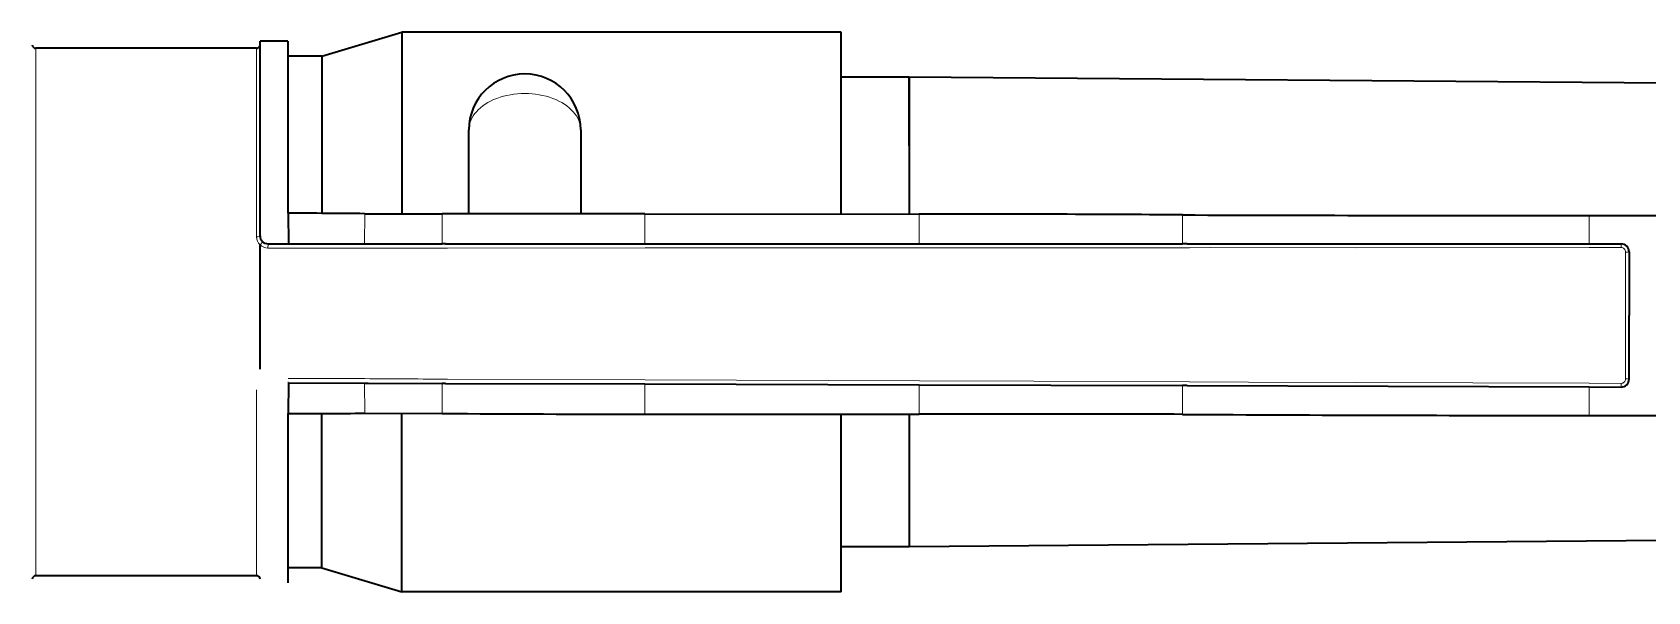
# Model space of a CAD drawing. Extents: x 383 to 866, y 155 to 681.
# Drawn here: x 696.6 to 737.03, y 412.93 to 426.93 of the extents above; entities that cross this region are included whole.
import ezdxf

# ---------------------------------------------------------------- set-up
doc = ezdxf.new("R2010")
doc.units = 0

msp = doc.modelspace()

# ---------------------------------------------------------------- linework, layer by layer
at = {"color": 7, "lineweight": 35, "ltscale": 0.121687}
msp.add_line((702.297, 421.839), (702.297, 426.707), dxfattribs=at)
at = {"color": 7, "lineweight": 35, "ltscale": 0.0175}
msp.add_line((702.997, 426.707), (702.297, 426.707), dxfattribs=at)
at = {"color": 7, "lineweight": 35, "ltscale": 0.107591}
msp.add_line((702.997, 426.707), (702.997, 422.403), dxfattribs=at)
at = {"color": 7, "lineweight": 35, "ltscale": 0.052202}
for p, q in [((703.847, 426.332), (705.847, 426.932)), ((703.847, 413.532), (705.847, 412.932))]:
    msp.add_line(p, q, dxfattribs=at)
at = {"color": 7, "lineweight": 35, "ltscale": 0.113558}
msp.add_line((705.847, 426.932), (705.847, 422.389), dxfattribs=at)
at = {"color": 7, "lineweight": 35, "ltscale": 0.275}
for p, q in [((716.847, 426.932), (705.847, 426.932)), ((716.847, 412.932), (705.847, 412.932))]:
    msp.add_line(p, q, dxfattribs=at)
at = {"color": 7, "lineweight": 35, "ltscale": 0.113683}
msp.add_line((716.847, 422.384), (716.847, 426.932), dxfattribs=at)
at = {"color": 7, "lineweight": 13, "ltscale": 0.196558}
msp.add_line((696.685, 426.532), (696.685, 418.669), dxfattribs=at)
at = {"color": 7, "lineweight": 35, "ltscale": 0.1381}
for p, q in [((702.209, 426.532), (696.685, 426.532)), ((702.209, 413.332), (696.685, 413.332))]:
    msp.add_line(p, q, dxfattribs=at)
at = {"color": 7, "lineweight": 13, "ltscale": 0.11794}
msp.add_line((702.209, 421.814), (702.209, 426.532), dxfattribs=at)
at = {"color": 7, "lineweight": 35, "ltscale": 0.021249}
for p, q in [((703.847, 426.332), (702.997, 426.332)), ((703.847, 413.532), (702.997, 413.532))]:
    msp.add_line(p, q, dxfattribs=at)
at = {"color": 7, "lineweight": 35, "ltscale": 0.098269}
msp.add_line((703.847, 426.332), (703.847, 422.401), dxfattribs=at)
at = {"color": 7, "lineweight": 35, "ltscale": 0.0425}
for p, q in [((718.547, 425.812), (716.847, 425.812)), ((718.547, 414.052), (716.847, 414.052))]:
    msp.add_line(p, q, dxfattribs=at)
at = {"color": 7, "lineweight": 35, "ltscale": 0.043056}
for p, q in [((718.547, 425.812), (718.547, 424.089)), ((718.547, 424.089), (718.547, 425.812)), ((718.547, 415.774), (718.547, 414.052))]:
    msp.add_line(p, q, dxfattribs=at)
at = {"color": 7, "lineweight": 35, "ltscale": 0.473767}
for p, q in [((737.497, 425.655), (718.547, 425.812)), ((737.497, 414.209), (718.547, 414.052))]:
    msp.add_line(p, q, dxfattribs=at)
at = {"color": 7, "lineweight": 35, "ltscale": 0.052563}
msp.add_line((707.524, 422.386), (707.524, 424.489), dxfattribs=at)
at = {"color": 7, "lineweight": 35, "ltscale": 0.052573}
msp.add_line((710.324, 424.489), (710.324, 422.386), dxfattribs=at)
at = {"color": 7, "lineweight": 35, "ltscale": 0.042638}
msp.add_line((718.547, 424.089), (718.547, 422.384), dxfattribs=at)
msp.add_line((718.547, 424.089), (718.547, 422.384), dxfattribs=at)
at = {"color": 7, "lineweight": 35, "ltscale": 0.000210571}
for p, q in [((703.005, 422.403), (702.997, 422.403)), ((703.005, 417.392), (702.997, 417.392))]:
    msp.add_line(p, q, dxfattribs=at)
at = {"color": 7, "lineweight": 35, "ltscale": 0.019097}
msp.add_line((703.005, 422.403), (703.006, 421.639), dxfattribs=at)
at = {"color": 7, "lineweight": 13, "ltscale": 0.01883}
msp.add_line((704.916, 421.639), (704.918, 422.392), dxfattribs=at)
at = {"color": 7, "lineweight": 35, "ltscale": 0.04848}
for p, q in [((704.918, 422.392), (706.857, 422.386)), ((704.918, 417.397), (706.857, 417.391))]:
    msp.add_line(p, q, dxfattribs=at)
at = {"color": 7, "lineweight": 13, "ltscale": 0.018685}
msp.add_line((706.855, 421.639), (706.857, 422.386), dxfattribs=at)
at = {"color": 7, "lineweight": 35, "ltscale": 0.126837}
msp.add_line((711.93, 422.385), (706.857, 422.386), dxfattribs=at)
at = {"color": 7, "lineweight": 13, "ltscale": 0.018684}
msp.add_line((711.931, 421.638), (711.93, 422.385), dxfattribs=at)
at = {"color": 7, "lineweight": 35, "ltscale": 0.171632}
for p, q in [((711.93, 422.385), (718.796, 422.384)), ((711.93, 417.376), (718.796, 417.376))]:
    msp.add_line(p, q, dxfattribs=at)
at = {"color": 7, "lineweight": 13, "ltscale": 0.018664}
msp.add_line((718.796, 421.637), (718.796, 422.384), dxfattribs=at)
at = {"color": 7, "lineweight": 13, "ltscale": 0.01811}
msp.add_line((725.387, 421.637), (725.387, 422.361), dxfattribs=at)
at = {"color": 7, "lineweight": 13, "ltscale": 0.017728}
msp.add_line((735.564, 421.635), (735.563, 422.345), dxfattribs=at)
at = {"color": 7, "lineweight": 35, "ltscale": 0.090067}
for p, q in [((735.563, 422.345), (739.165, 422.344)), ((735.563, 417.342), (739.165, 417.343))]:
    msp.add_line(p, q, dxfattribs=at)
at = {"color": 7, "lineweight": 35, "ltscale": 0.007757}
msp.add_line((702.297, 421.299), (702.297, 421.609), dxfattribs=at)
at = {"color": 7, "lineweight": 13, "ltscale": 0.002725}
msp.add_line((702.496, 421.53), (702.497, 421.639), dxfattribs=at)
at = {"color": 7, "lineweight": 13, "ltscale": 0.012561}
msp.add_line((702.496, 421.53), (702.999, 421.529), dxfattribs=at)
at = {"color": 7, "lineweight": 35, "ltscale": 0.012502}
msp.add_line((702.497, 421.639), (702.997, 421.639), dxfattribs=at)
at = {"color": 7, "lineweight": 35, "ltscale": 0.000222778}
msp.add_line((702.997, 421.639), (703.006, 421.639), dxfattribs=at)
at = {"color": 7, "lineweight": 13, "ltscale": 0.000253297}
for p, q in [((702.999, 421.529), (703.009, 421.529)), ((703.009, 418.269), (702.999, 418.269))]:
    msp.add_line(p, q, dxfattribs=at)
at = {"color": 7, "lineweight": 35, "ltscale": 2.74658e-05}
for p, q in [((703.006, 421.639), (703.007, 421.639)), ((703.006, 418.158), (703.007, 418.158))]:
    msp.add_line(p, q, dxfattribs=at)
at = {"color": 7, "lineweight": 35, "ltscale": 0.047726}
msp.add_line((703.007, 421.639), (704.916, 421.639), dxfattribs=at)
at = {"color": 7, "lineweight": 35, "ltscale": 0.002179}
for p, q in [((704.916, 421.639), (705.003, 421.639)), ((704.916, 418.152), (705.003, 418.152))]:
    msp.add_line(p, q, dxfattribs=at)
at = {"color": 7, "lineweight": 35, "ltscale": 0.046306}
for p, q in [((705.003, 421.639), (706.855, 421.639)), ((705.003, 418.152), (706.855, 418.146))]:
    msp.add_line(p, q, dxfattribs=at)
at = {"color": 7, "lineweight": 35, "ltscale": 0.002184}
for p, q in [((706.943, 421.639), (706.855, 421.639)), ((706.943, 418.146), (706.855, 418.146))]:
    msp.add_line(p, q, dxfattribs=at)
at = {"color": 7, "lineweight": 35, "ltscale": 0.12471}
msp.add_line((706.943, 421.639), (711.931, 421.638), dxfattribs=at)
at = {"color": 7, "lineweight": 13, "ltscale": 0.123738}
msp.add_line((711.935, 421.534), (706.986, 421.532), dxfattribs=at)
at = {"color": 7, "lineweight": 35, "ltscale": 5.64575e-05}
for p, q in [((711.931, 421.638), (711.933, 421.638)), ((735.564, 418.056), (735.566, 418.056))]:
    msp.add_line(p, q, dxfattribs=at)
at = {"color": 7, "lineweight": 35, "ltscale": 0.171574}
msp.add_line((711.933, 421.638), (718.796, 421.637), dxfattribs=at)
at = {"color": 7, "lineweight": 13, "ltscale": 0.171632}
msp.add_line((711.935, 421.534), (718.8, 421.536), dxfattribs=at)
at = {"color": 7, "lineweight": 35, "ltscale": 5.49316e-05}
for p, q in [((718.796, 421.637), (718.798, 421.637)), ((711.931, 418.13), (711.933, 418.13)), ((718.796, 418.109), (718.798, 418.109))]:
    msp.add_line(p, q, dxfattribs=at)
at = {"color": 7, "lineweight": 35, "ltscale": 0.164711}
msp.add_line((718.798, 421.637), (725.387, 421.637), dxfattribs=at)
at = {"color": 7, "lineweight": 35, "ltscale": 0.002965}
for p, q in [((725.505, 421.637), (725.387, 421.637)), ((725.505, 418.088), (725.387, 418.088))]:
    msp.add_line(p, q, dxfattribs=at)
at = {"color": 7, "lineweight": 35, "ltscale": 0.251451}
msp.add_line((725.505, 421.637), (735.564, 421.635), dxfattribs=at)
at = {"color": 7, "lineweight": 35, "ltscale": 5.79834e-05}
msp.add_line((735.564, 421.635), (735.566, 421.635), dxfattribs=at)
at = {"color": 7, "lineweight": 35, "ltscale": 0.019992}
msp.add_line((735.566, 421.635), (736.366, 421.635), dxfattribs=at)
at = {"color": 7, "lineweight": 13, "ltscale": 0.019978}
msp.add_line((735.567, 421.544), (736.367, 421.544), dxfattribs=at)
at = {"color": 7, "lineweight": 13, "ltscale": 0.002281}
msp.add_line((736.367, 421.544), (736.366, 421.635), dxfattribs=at)
at = {"color": 7, "lineweight": 13, "ltscale": 0.0397}
msp.add_line((736.478, 421.432), (736.478, 419.844), dxfattribs=at)
at = {"color": 7, "lineweight": 35, "ltscale": 0.039806}
msp.add_line((736.565, 421.435), (736.565, 419.843), dxfattribs=at)
at = {"color": 7, "lineweight": 35, "ltscale": 0.070004}
msp.add_line((702.297, 418.499), (702.297, 421.299), dxfattribs=at)
at = {"color": 7, "lineweight": 13, "ltscale": 0.039667}
msp.add_line((736.478, 419.844), (736.478, 418.258), dxfattribs=at)
at = {"color": 7, "lineweight": 35, "ltscale": 0.039726}
msp.add_line((736.565, 418.254), (736.565, 419.843), dxfattribs=at)
at = {"color": 7, "lineweight": 13, "ltscale": 0.133443}
msp.add_line((696.685, 418.669), (696.685, 413.332), dxfattribs=at)
at = {"color": 7, "lineweight": 35, "ltscale": 0.00022278}
msp.add_line((703.006, 418.158), (702.997, 418.158), dxfattribs=at)
at = {"color": 7, "lineweight": 35, "ltscale": 0.019138}
msp.add_line((703.006, 418.158), (703.005, 417.392), dxfattribs=at)
at = {"color": 7, "lineweight": 35, "ltscale": 0.047727}
msp.add_line((703.007, 418.158), (704.916, 418.152), dxfattribs=at)
at = {"color": 7, "lineweight": 13, "ltscale": 0.018866}
msp.add_line((704.918, 417.397), (704.916, 418.152), dxfattribs=at)
at = {"color": 7, "lineweight": 13, "ltscale": 0.018876}
msp.add_line((706.857, 417.391), (706.855, 418.146), dxfattribs=at)
at = {"color": 7, "lineweight": 35, "ltscale": 0.124712}
msp.add_line((706.943, 418.146), (711.931, 418.13), dxfattribs=at)
at = {"color": 7, "lineweight": 13, "ltscale": 0.123739}
msp.add_line((711.935, 418.235), (706.986, 418.253), dxfattribs=at)
at = {"color": 7, "lineweight": 13, "ltscale": 0.018854}
msp.add_line((711.93, 417.376), (711.931, 418.13), dxfattribs=at)
at = {"color": 7, "lineweight": 35, "ltscale": 0.171575}
msp.add_line((711.933, 418.13), (718.796, 418.109), dxfattribs=at)
at = {"color": 7, "lineweight": 13, "ltscale": 0.171635}
msp.add_line((718.801, 418.211), (711.935, 418.235), dxfattribs=at)
at = {"color": 7, "lineweight": 13, "ltscale": 0.018314}
msp.add_line((718.796, 417.376), (718.796, 418.109), dxfattribs=at)
at = {"color": 7, "lineweight": 35, "ltscale": 0.164712}
msp.add_line((718.798, 418.109), (725.387, 418.088), dxfattribs=at)
at = {"color": 7, "lineweight": 13, "ltscale": 0.019959}
msp.add_line((736.366, 418.146), (735.568, 418.149), dxfattribs=at)
at = {"color": 7, "lineweight": 13, "ltscale": 0.002304}
msp.add_line((736.366, 418.146), (736.365, 418.054), dxfattribs=at)
at = {"color": 7, "lineweight": 13, "ltscale": 0.116344}
msp.add_line((702.209, 413.332), (702.209, 417.985), dxfattribs=at)
at = {"color": 7, "lineweight": 13, "ltscale": 0.017947}
msp.add_line((725.387, 417.37), (725.387, 418.088), dxfattribs=at)
at = {"color": 7, "lineweight": 35, "ltscale": 0.251454}
msp.add_line((725.505, 418.088), (735.564, 418.056), dxfattribs=at)
at = {"color": 7, "lineweight": 13, "ltscale": 0.017851}
msp.add_line((735.563, 417.342), (735.564, 418.056), dxfattribs=at)
at = {"color": 7, "lineweight": 35, "ltscale": 0.019972}
msp.add_line((735.566, 418.056), (736.365, 418.054), dxfattribs=at)
at = {"color": 7, "lineweight": 35, "ltscale": 0.105893}
msp.add_line((702.997, 417.392), (702.997, 413.157), dxfattribs=at)
at = {"color": 7, "lineweight": 35, "ltscale": 0.096543}
msp.add_line((703.847, 413.532), (703.847, 417.393), dxfattribs=at)
at = {"color": 7, "lineweight": 35, "ltscale": 0.111565}
msp.add_line((705.847, 412.932), (705.847, 417.394), dxfattribs=at)
at = {"color": 7, "lineweight": 35, "ltscale": 0.111111}
msp.add_line((716.847, 412.932), (716.847, 417.376), dxfattribs=at)
at = {"color": 7, "lineweight": 35, "ltscale": 0.083112}
msp.add_line((718.547, 417.376), (718.547, 414.052), dxfattribs=at)
at = {"color": 7, "lineweight": 35, "ltscale": 0.040057}
msp.add_line((718.547, 417.376), (718.547, 415.774), dxfattribs=at)
at = {"color": 7, "lineweight": 13}
for points in [[(725.564, 421.54), (721.665, 421.537), (718.8, 421.536)], [(735.567, 421.544), (729.746, 421.541), (726.077, 421.542), (725.564, 421.54)], [(725.564, 418.185), (721.665, 418.201), (718.801, 418.211)], [(735.568, 418.149), (729.742, 418.17), (727.039, 418.179), (725.564, 418.185)]]:
    msp.add_lwpolyline(points, dxfattribs=at)
at = {"color": 7, "lineweight": 35}
for centre, radius, start, end in [((696.685, 426.62), 0.088, 180.0336, 269.9664), ((702.209, 426.62), 0.088, 270.0336, 359.9664), ((708.924, 424.489), 1.4, 0, 180), ((702.995, 250.756), 171.647, 89.35816, 89.99651), ((718.698, -570.324), 992.708, 89.613926, 89.994381), ((736.683, 4271.342), 3848.998, 269.831859, 269.983325), ((702.497, 421.839), 0.2, 180, 269.9935), ((736.365, 421.435), 0.2, 359.9978, 89.9935), ((736.365, 418.254), 0.2, 269.8215, 359.9978), ((702.984, 798.169), 380.777, 270.00315, 270.2909), ((711.755, 1232.669), 815.293, 269.655797, 270.012346), ((720.017, -2096.855), 2514.231, 89.877612, 90.027829), ((734.505, 1952.577), 1535.234, 269.659711, 270.039462), ((696.685, 413.244), 0.088, 90.0336, 179.9664), ((702.209, 413.244), 0.088, 0.0336, 89.9664)]:
    msp.add_arc(centre, radius, start, end, dxfattribs=at)
at = {"color": 7, "lineweight": 13}
for centre, radius, start, end in [((702.491, 421.814), 0.282, 180.0811, 226.5123), ((702.496, 421.821), 0.291, 226.6485, 270.0575), ((703.939, 622.053), 200.526, 269.73432, 270.31621), ((706.316, 109.743), 311.789, 89.8769, 90.23339), ((736.367, 421.432), 0.112, 359.9838, 90.1346), ((736.503, 422.205), 0.773, 268.147, 274.6109), ((703.304, 220.544), 197.726, 89.49529, 90.08543), ((707.327, 730.298), 312.045, 269.58114, 269.93735), ((736.367, 418.258), 0.112, 269.6801, 0.0116), ((736.503, 417.675), 0.583, 83.8706, 92.4498)]:
    msp.add_arc(centre, radius, start, end, dxfattribs=at)
for centre, major_axis, ratio, start_param, end_param in [((708.924, 424.489), (1.4, 0), 0.650991, 0, 3.141593), ((702.209, 421.839), (0.088, 0), 0.285216, 4.712389, 6.283185), ((702.297, 421.632), (-0.061, -0.0634), 0.17244, 1.384636, 3.141593)]:
    msp.add_ellipse(centre, major_axis=major_axis, ratio=ratio, start_param=start_param, end_param=end_param, dxfattribs=at)

doc.saveas('drawing.dxf')
